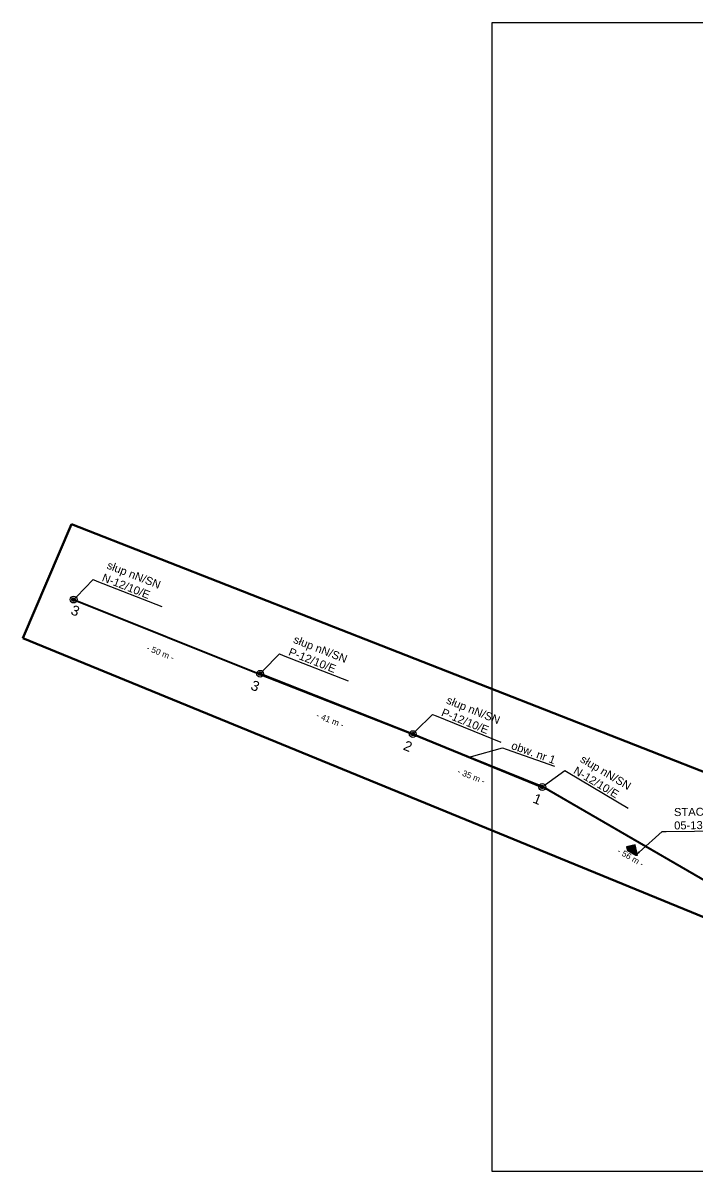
# Model space of a CAD drawing. Header units: metres. Extents: x 7532309 to 7535807, y 5784544 to 5785764.
# Drawn here: x 7533692.9 to 7533861.5, y 5785105 to 5785391.8 of the extents above; entities that cross this region are included whole.
import ezdxf
from ezdxf import colors
from ezdxf.entities.mleader import LeaderData, LeaderLine
from ezdxf.enums import TextEntityAlignment as Align
from ezdxf.math import Vec2, Vec3

# ---------------------------------------------------------------- set-up
doc = ezdxf.new("R2010")
doc.units = ezdxf.units.M
for name, color, linetype, lineweight in [('!tele', 30, 'Continuous', 40), ('!trafo', 6, 'Continuous', 50), ('_MM LINIA Sn', 40, 'Continuous', 30)]:
    doc.layers.add(name, color=color, linetype=linetype, lineweight=lineweight)
for name, color, linetype in [('!wymiary', 7, 'Continuous'), ('_MM opisy', 7, 'Continuous'), ('_MM slupy', 5, 'Continuous'), ('_mm trafo', 3, 'Continuous'), ('_numery_05-1301_1', 7, 'Continuous')]:
    doc.layers.add(name, color=color, linetype=linetype)
doc.layers.add('_arkusze model', color=7, linetype='Continuous', lineweight=50, plot=False)
doc.layers.add('_kontrola_05-1301_1', color=250, linetype='Continuous', lineweight=50, plot=False)
doc.styles.get("Standard").update_dxf_attribs({"font": 'arial.ttf'})
doc.dimstyles.new('opis linie', dxfattribs={"dimtxt": 1.5, "dimasz": 0.18, "dimexe": 0.18, "dimexo": 0.0625, "dimgap": 2.5, "dimtad": 4, "dimdec": 0, "dimzin": 0, "dimdsep": 46, "dimtxsty": 'Standard', "dimcen": 0.09, "dimse1": 1, "dimse2": 1, "dimsd1": 1, "dimsd2": 1, "dimclrt": 256, "dimadec": 0, "dimazin": 0, "dimtfac": 1, "dimtdec": 0, "dimtofl": 0, "dimtmove": 0, "dimatfit": 3, "dimfxl": 1, "dimtfill": 1, "dimtolj": 1, "dimtzin": 0, "dimarcsym": 0})

# ---------------------------------------------------------------- blocks, each defined once
blk = doc.blocks.new('trafo')
at = {"layer": '_mm trafo'}
h = blk.add_hatch(color=256, dxfattribs=at)
h.dxf.hatch_style = 1
h.paths.add_polyline_path([(-1.15, 1.02), (-0.52, -1.51), (1.64, -0.96), (1.01, 1.59)])
at = {"layer": '_MM LINIA Sn', "color": 2, "lineweight": 60}
for p, q in [((0.58, 0.02), (-0.43, 0.9)), ((-0.32, -0.23), (0.58, 0.02)), ((0.58, -0.92), (-0.32, -0.23)), ((0.55, -0.72), (0.41, -0.9)), ((0.41, -0.9), (0.58, -0.92)), ((0.58, -0.92), (0.55, -0.72))]:
    blk.add_line(p, q, dxfattribs=at)
at = {"layer": '_mm trafo', "flags": 128}
blk.add_lwpolyline([(-0.52, -1.52), (1.64, -0.96), (0.98, 1.58), (-1.17, 0.99), (-0.52, -1.52)], close=True, dxfattribs=at)
blk = doc.blocks.new('*D85')
at = {"layer": 'Defpoints', "color": 0}
for p in [(7533705.59, 5785247.75), (7533752.2, 5785229.13), (7533751.83, 5785228.2)]:
    blk.add_point(p, dxfattribs=at)
at = {"layer": '!wymiary', "insert": (7533727.31, 5785234.48), "char_height": 1.5, "attachment_point": 5, "rotation": 338.224, "bg_fill": 3, "box_fill_scale": 1.1, "bg_fill_color": 9, "bg_fill_true_color": 13158600, "bg_fill_transparency": 0}
blk.add_mtext('\\A1;- 50 m -', dxfattribs=at)
blk = doc.blocks.new('*D86')
at = {"layer": 'Defpoints', "color": 0}
for p in [(7533752.2, 5785229.13), (7533790.42, 5785214.14), (7533790.05, 5785213.21)]:
    blk.add_point(p, dxfattribs=at)
at = {"layer": '!wymiary', "insert": (7533769.76, 5785217.68), "char_height": 1.5, "attachment_point": 5, "rotation": 338.5847, "bg_fill": 3, "box_fill_scale": 1.1, "bg_fill_color": 9, "bg_fill_true_color": 13158600, "bg_fill_transparency": 0}
blk.add_mtext('\\A1;- 41 m -', dxfattribs=at)
blk = doc.blocks.new('*D87')
at = {"layer": 'Defpoints', "color": 0}
for p in [(7533790.42, 5785214.14), (7533822.51, 5785200.1), (7533822.88, 5785201.03)]:
    blk.add_point(p, dxfattribs=at)
at = {"layer": '!wymiary', "insert": (7533805.05, 5785203.63), "char_height": 1.5, "attachment_point": 5, "rotation": 338.0071, "bg_fill": 3, "box_fill_scale": 1.1, "bg_fill_color": 9, "bg_fill_true_color": 13158600, "bg_fill_transparency": 0}
blk.add_mtext('\\A1;- 35 m -', dxfattribs=at)
blk = doc.blocks.new('*D88')
at = {"layer": 'Defpoints', "color": 0}
for p in [(7533822.88, 5785201.03), (7533870.69, 5785172.19), (7533871.19, 5785173.06)]:
    blk.add_point(p, dxfattribs=at)
at = {"layer": '!wymiary', "insert": (7533844.9, 5785183.35), "char_height": 1.5, "attachment_point": 5, "rotation": 329.9305, "bg_fill": 3, "box_fill_scale": 1.1, "bg_fill_color": 9, "bg_fill_true_color": 13158600, "bg_fill_transparency": 0}
blk.add_mtext('\\A1;- 56 m -', dxfattribs=at)
blk = doc.blocks.new('E')
at = {"layer": '_MM slupy'}
h = blk.add_hatch(color=256, dxfattribs=at)
h.dxf.hatch_style = 1
h.paths.add_polyline_path([(0.27, 0.37, 1), (-0.27, -0.37, 1)])
for radius in [0.857, 0.457]:
    blk.add_circle((0, 0), radius, dxfattribs=at)

msp = doc.modelspace()

# ---------------------------------------------------------------- linework, layer by layer
at = {"layer": '!tele'}
msp.add_lwpolyline([(7533705.59, 5785247.75), (7533752.2, 5785229.13), (7533790.42, 5785214.14), (7533822.88, 5785201.03), (7533871.19, 5785173.06), (7533879.41, 5785179.19), (7533927.48, 5785159.05), (7533960.64, 5785145.48), (7533994.49, 5785131.35)], dxfattribs=at)

# ---------------------------------------------------------------- block references
at = {"layer": '_arkusze model', "rotation": 357.3066721443945}
msp.add_blockref('trafo', (7533845, 5785184.95), dxfattribs=at)

# ---------------------------------------------------------------- next in the draw order: dimensions: what is measured, and where the dimension line sits
at = {"layer": '!wymiary'}
dim = msp.add_aligned_dim(p1=(7533705.59, 5785247.75), p2=(7533752.2, 5785229.13), distance=-1, dimstyle='opis linie', override={"dimpost": '- <> m -'}, dxfattribs=at)
dim.commit()
dim.dimension.update_dxf_attribs({"geometry": '*D85', "text_midpoint": (7533727.31, 5785234.48)})

# ---------------------------------------------------------------- next in the draw order: leaders
at = {"layer": '_mm trafo', "color": 3}
ml = msp.add_multileader_mtext('Standard', dxfattribs=at)
ml.set_content('STACJA TRAFO\\P05-1301', color=3)
ml.set_leader_properties()
ml.build(insert=Vec2(0, 0))
ml.multileader.update_dxf_attribs({"has_text_frame": 1, "text_left_attachment_type": 5, "text_right_attachment_type": 5, "dogleg_length": 1, "arrow_head_size": 1.5})
ctx = ml.context
ctx.base_point, ctx.char_height, ctx.arrow_head_size, ctx.plane_origin, ctx.plane_x_axis, ctx.plane_y_axis = Vec3(7533853.79, 5785189.8), 2, 1.5, Vec3(7533849.13, 5785152.86), Vec3(0.999891, 0.014731), Vec3(-0.014731, 0.999891)
ctx.left_attachment, ctx.right_attachment, ctx.attachment_type = 5, 5, 2
notes = []
notes.append((ctx, [(0, (1, 1, 0), (7533852.79, 5785189.79), (0.999891, 0.014731), 1, [(0, [(7533845.9, 5785183.66)], 0, [])])]))
ctx.mtext.insert, ctx.mtext.text_direction, ctx.mtext.rotation, ctx.mtext.flow_direction = Vec3(7533855.7, 5785195.65), Vec3(0.999891, 0.014731), 6.129723, 5
ctx.mtext.has_bg_fill, ctx.mtext.bg_color, ctx.mtext.bg_scale_factor, ctx.mtext.bg_transparency, ctx.mtext.use_window_bg_color = 1, -1073741824, 1, 0, 1
for ctx, leaders in notes:
    for number, flags, end, landing, length, lines in leaders:
        leader = LeaderData()
        leader.index, (leader.has_last_leader_line, leader.has_dogleg_vector, leader.attachment_direction) = number, flags
        leader.last_leader_point, leader.dogleg_vector, leader.dogleg_length = Vec3(end), Vec3(landing), length
        for number, points, colour, breaks in lines:
            line = LeaderLine()
            line.index, line.vertices, line.color, line.breaks = number, Vec3.list(points), colors.encode_raw_color(colour), breaks
            leader.lines.append(line)
        ctx.leaders.append(leader)

# ---------------------------------------------------------------- next in the draw order: dimensions: what is measured, and where the dimension line sits
at = {"layer": '!wymiary'}
dim = msp.add_aligned_dim(p1=(7533752.2, 5785229.13), p2=(7533790.42, 5785214.14), distance=-1, dimstyle='opis linie', override={"dimpost": '- <> m -'}, dxfattribs=at)
dim.commit()
dim.dimension.update_dxf_attribs({"geometry": '*D86', "text_midpoint": (7533769.76, 5785217.68)})

# ---------------------------------------------------------------- next in the draw order: leaders
at = {"layer": '_MM opisy'}
ml = msp.add_multileader_mtext('Standard', dxfattribs=at)
ml.set_content('\\pxql;słup nN/SN\\PN-12/10/E', color=256)
ml.set_leader_properties()
ml.build(insert=Vec2(0, 0))
ml.multileader.update_dxf_attribs({"has_text_frame": 1, "text_left_attachment_type": 5, "text_right_attachment_type": 5, "dogleg_length": 1, "arrow_head_size": 1})
ctx = ml.context
ctx.base_point, ctx.char_height, ctx.arrow_head_size, ctx.landing_gap_size, ctx.plane_origin, ctx.plane_x_axis, ctx.plane_y_axis = Vec3(7533711.41, 5785252.37), 2, 1, 1, Vec3(7533706.69, 5785245.82), Vec3(0.930826, -0.365463), Vec3(0.365463, 0.930826)
ctx.left_attachment, ctx.right_attachment = 5, 5
notes = []
notes.append((ctx, [(0, (1, 1, 0), (7533710.48, 5785252.74), (0.930826, -0.365463), 1, [(0, [(7533705.61, 5785247.76), (7533710.48, 5785252.74)], 0, [])])]))
ctx.mtext.insert, ctx.mtext.text_direction, ctx.mtext.flow_direction = Vec3(7533714.47, 5785257.44), Vec3(0.930826, -0.365463), 5
ctx.mtext.has_bg_fill, ctx.mtext.bg_color, ctx.mtext.bg_scale_factor, ctx.mtext.bg_transparency, ctx.mtext.use_window_bg_color = 1, -1023410175, 1, 0, 1
for ctx, leaders in notes:
    for number, flags, end, landing, length, lines in leaders:
        leader = LeaderData()
        leader.index, (leader.has_last_leader_line, leader.has_dogleg_vector, leader.attachment_direction) = number, flags
        leader.last_leader_point, leader.dogleg_vector, leader.dogleg_length = Vec3(end), Vec3(landing), length
        for number, points, colour, breaks in lines:
            line = LeaderLine()
            line.index, line.vertices, line.color, line.breaks = number, Vec3.list(points), colors.encode_raw_color(colour), breaks
            leader.lines.append(line)
        ctx.leaders.append(leader)

# ---------------------------------------------------------------- next in the draw order: linework, layer by layer
at = {"layer": '!trafo'}
msp.add_line((7533692.94, 5785238.15), (7533705.12, 5785266.61), dxfattribs=at)

# ---------------------------------------------------------------- next in the draw order: block references
at = {"rotation": 338.5639347391271}
msp.add_blockref('E', (7533705.61, 5785247.76), dxfattribs=at)

# ---------------------------------------------------------------- next in the draw order: texts
at = {"layer": '_numery_05-1301_1', "color": 7}
msp.add_text('3', height=2.5, rotation=338.4573, dxfattribs=at).set_placement((7533706.03, 5785244.98), align=Align.MIDDLE_CENTER)

# ---------------------------------------------------------------- next in the draw order: dimensions: what is measured, and where the dimension line sits
at = {"layer": '!wymiary'}
dim = msp.add_aligned_dim(p1=(7533790.42, 5785214.14), p2=(7533822.88, 5785201.03), distance=-1, dimstyle='opis linie', override={"dimpost": '- <> m -'}, dxfattribs=at)
dim.commit()
dim.dimension.update_dxf_attribs({"geometry": '*D87', "text_midpoint": (7533805.05, 5785203.63)})

# ---------------------------------------------------------------- next in the draw order: leaders
at = {"layer": '_MM opisy'}
ml = msp.add_multileader_mtext('Standard', dxfattribs=at)
ml.set_content('\\pxql;słup nN/SN\\PP-12/10/E', color=256)
ml.set_leader_properties()
ml.build(insert=Vec2(0, 0))
ml.multileader.update_dxf_attribs({"has_text_frame": 1, "text_left_attachment_type": 5, "text_right_attachment_type": 5, "dogleg_length": 1, "arrow_head_size": 1})
ctx = ml.context
ctx.base_point, ctx.char_height, ctx.arrow_head_size, ctx.landing_gap_size, ctx.plane_origin, ctx.plane_x_axis, ctx.plane_y_axis = Vec3(7533758.04, 5785233.82), 2, 1, 1, Vec3(7533753.33, 5785227.26), Vec3(0.930959, -0.365125), Vec3(0.365125, 0.930959)
ctx.left_attachment, ctx.right_attachment = 5, 5
notes = []
notes.append((ctx, [(0, (1, 1, 0), (7533757.11, 5785234.18), (0.930959, -0.365125), 1, [(0, [(7533752.25, 5785229.21), (7533757.11, 5785234.18)], 0, [])])]))
ctx.mtext.insert, ctx.mtext.text_direction, ctx.mtext.flow_direction = Vec3(7533761.11, 5785238.89), Vec3(0.930959, -0.365125), 5
ctx.mtext.has_bg_fill, ctx.mtext.bg_color, ctx.mtext.bg_scale_factor, ctx.mtext.bg_transparency, ctx.mtext.use_window_bg_color = 1, -1023410175, 1, 0, 1
for ctx, leaders in notes:
    for number, flags, end, landing, length, lines in leaders:
        leader = LeaderData()
        leader.index, (leader.has_last_leader_line, leader.has_dogleg_vector, leader.attachment_direction) = number, flags
        leader.last_leader_point, leader.dogleg_vector, leader.dogleg_length = Vec3(end), Vec3(landing), length
        for number, points, colour, breaks in lines:
            line = LeaderLine()
            line.index, line.vertices, line.color, line.breaks = number, Vec3.list(points), colors.encode_raw_color(colour), breaks
            leader.lines.append(line)
        ctx.leaders.append(leader)

# ---------------------------------------------------------------- next in the draw order: block references
at = {"rotation": 338.5847379863075}
msp.add_blockref('E', (7533752.25, 5785229.21), dxfattribs=at)

# ---------------------------------------------------------------- next in the draw order: texts
at = {"layer": '_numery_05-1301_1', "color": 7}
msp.add_text('3', height=2.5, rotation=-21.5427, dxfattribs=at).set_placement((7533751.03, 5785226.19), align=Align.MIDDLE_CENTER)

# ---------------------------------------------------------------- next in the draw order: dimensions: what is measured, and where the dimension line sits
at = {"layer": '!wymiary'}
dim = msp.add_aligned_dim(p1=(7533822.88, 5785201.03), p2=(7533871.19, 5785173.06), distance=-1, dimstyle='opis linie', override={"dimpost": '- <> m -'}, dxfattribs=at)
dim.commit()
dim.dimension.update_dxf_attribs({"geometry": '*D88', "text_midpoint": (7533844.9, 5785183.35)})

# ---------------------------------------------------------------- next in the draw order: leaders
at = {"layer": '_MM opisy', "color": 1}
ml = msp.add_multileader_mtext('Standard', dxfattribs=at)
ml.set_content('\\pxql;obw. nr 1', color=1)
ml.set_leader_properties()
ml.build(insert=Vec2(0, 0))
ml.multileader.update_dxf_attribs({"has_text_frame": 1, "text_left_attachment_type": 5, "text_right_attachment_type": 5, "dogleg_length": 1, "arrow_head_size": 1})
ctx = ml.context
ctx.base_point, ctx.char_height, ctx.arrow_head_size, ctx.landing_gap_size, ctx.plane_origin, ctx.plane_x_axis, ctx.plane_y_axis = Vec3(7533813.77, 5785210.41), 2, 1, 1, Vec3(7533803.61, 5785192.18), Vec3(0.942055, -0.335458), Vec3(0.335458, 0.942055)
ctx.left_attachment, ctx.right_attachment = 5, 5
notes = []
notes.append((ctx, [(0, (1, 1, 0), (7533812.82, 5785210.75), (0.942055, -0.335458), 1, [(0, [(7533804.16, 5785208.29)], 0, [])])]))
ctx.mtext.insert, ctx.mtext.text_direction, ctx.mtext.flow_direction = Vec3(7533815.53, 5785212.38), Vec3(0.942055, -0.335458), 5
ctx.mtext.has_bg_fill, ctx.mtext.bg_color, ctx.mtext.bg_scale_factor, ctx.mtext.bg_transparency, ctx.mtext.use_window_bg_color = 1, -1023410175, 1, 0, 1
for ctx, leaders in notes:
    for number, flags, end, landing, length, lines in leaders:
        leader = LeaderData()
        leader.index, (leader.has_last_leader_line, leader.has_dogleg_vector, leader.attachment_direction) = number, flags
        leader.last_leader_point, leader.dogleg_vector, leader.dogleg_length = Vec3(end), Vec3(landing), length
        for number, points, colour, breaks in lines:
            line = LeaderLine()
            line.index, line.vertices, line.color, line.breaks = number, Vec3.list(points), colors.encode_raw_color(colour), breaks
            leader.lines.append(line)
        ctx.leaders.append(leader)

# ---------------------------------------------------------------- next in the draw order: leaders
at = {"layer": '_MM opisy'}
ml = msp.add_multileader_mtext('Standard', dxfattribs=at)
ml.set_content('\\pxql;słup nN/SN\\PP-12/10/E', color=256)
ml.set_leader_properties()
ml.build(insert=Vec2(0, 0))
ml.multileader.update_dxf_attribs({"has_text_frame": 1, "text_left_attachment_type": 5, "text_right_attachment_type": 5, "dogleg_length": 1, "arrow_head_size": 1})
ctx = ml.context
ctx.base_point, ctx.char_height, ctx.arrow_head_size, ctx.landing_gap_size, ctx.plane_origin, ctx.plane_x_axis, ctx.plane_y_axis = Vec3(7533796.26, 5785218.69), 2, 1, 1, Vec3(7533791.48, 5785212.18), Vec3(0.92723, -0.374491), Vec3(0.374491, 0.92723)
ctx.left_attachment, ctx.right_attachment = 5, 5
notes = []
notes.append((ctx, [(0, (1, 1, 0), (7533795.33, 5785219.07), (0.92723, -0.374491), 1, [(0, [(7533790.42, 5785214.14), (7533795.33, 5785219.07)], 0, [])])]))
ctx.mtext.insert, ctx.mtext.text_direction, ctx.mtext.flow_direction = Vec3(7533799.37, 5785223.73), Vec3(0.92723, -0.374491), 5
ctx.mtext.has_bg_fill, ctx.mtext.bg_color, ctx.mtext.bg_scale_factor, ctx.mtext.bg_transparency, ctx.mtext.use_window_bg_color = 1, -1023410175, 1, 0, 1
ml = msp.add_multileader_mtext('Standard', dxfattribs=at)
ml.set_content('\\pxql;słup nN/SN\\PN-12/10/E', color=256)
ml.set_leader_properties()
ml.build(insert=Vec2(0, 0))
ml.multileader.update_dxf_attribs({"has_text_frame": 1, "text_left_attachment_type": 5, "text_right_attachment_type": 5, "dogleg_length": 1, "arrow_head_size": 1})
ctx = ml.context
ctx.base_point, ctx.char_height, ctx.arrow_head_size, ctx.landing_gap_size, ctx.plane_origin, ctx.plane_x_axis, ctx.plane_y_axis = Vec3(7533829.26, 5785204.53), 2, 1, 1, Vec3(7533823.55, 5785198.83), Vec3(0.859247, -0.51156), Vec3(0.51156, 0.859247)
ctx.left_attachment, ctx.right_attachment = 5, 5
notes.append((ctx, [(0, (1, 1, 0), (7533828.41, 5785205.04), (0.859247, -0.51156), 1, [(0, [(7533822.8, 5785200.92), (7533828.41, 5785205.04)], 0, [])])]))
ctx.mtext.insert, ctx.mtext.text_direction, ctx.mtext.flow_direction = Vec3(7533833.11, 5785209.04), Vec3(0.859247, -0.51156), 5
ctx.mtext.has_bg_fill, ctx.mtext.bg_color, ctx.mtext.bg_scale_factor, ctx.mtext.bg_transparency, ctx.mtext.use_window_bg_color = 1, -1023410175, 1, 0, 1
for ctx, leaders in notes:
    for number, flags, end, landing, length, lines in leaders:
        leader = LeaderData()
        leader.index, (leader.has_last_leader_line, leader.has_dogleg_vector, leader.attachment_direction) = number, flags
        leader.last_leader_point, leader.dogleg_vector, leader.dogleg_length = Vec3(end), Vec3(landing), length
        for number, points, colour, breaks in lines:
            line = LeaderLine()
            line.index, line.vertices, line.color, line.breaks = number, Vec3.list(points), colors.encode_raw_color(colour), breaks
            leader.lines.append(line)
        ctx.leaders.append(leader)

# ---------------------------------------------------------------- next in the draw order: linework, layer by layer
at = {"layer": '!trafo'}
for p, q in [((7533705.12, 5785266.61), (7533875.01, 5785200.01)), ((7534006.6, 5785109.6), (7533692.94, 5785238.15))]:
    msp.add_line(p, q, dxfattribs=at)
at = {"layer": '_kontrola_05-1301_1', "color": 250}
for points in [[(7533790.42, 5785214.14), (7533752.25, 5785229.21)], [(7533822.8, 5785200.92), (7533790.42, 5785214.14)]]:
    msp.add_lwpolyline(points, dxfattribs=at)
at = {"layer": 'Defpoints', "color": 4}
msp.add_lwpolyline([(7533810.17, 5785104.97), (7534205.02, 5785104.97), (7534205.02, 5785391.83), (7533810.17, 5785391.83)], close=True, dxfattribs=at)

# ---------------------------------------------------------------- next in the draw order: block references
for p, rotation in [((7533790.42, 5785214.14), 338.0071190010091), ((7533822.8, 5785200.92), 329.2321841294548)]:
    msp.add_blockref('E', p, dxfattribs=dict(rotation=rotation))

# ---------------------------------------------------------------- next in the draw order: texts
at = {"layer": '_numery_05-1301_1', "color": 7}
for s, rotation, p in [('2', -22.2024, (7533789.2, 5785211.13)), ('1', 337.7976, (7533821.58, 5785197.91))]:
    msp.add_text(s, height=2.5, rotation=rotation, dxfattribs=at).set_placement(p, align=Align.MIDDLE_CENTER)

doc.saveas('drawing.dxf')
